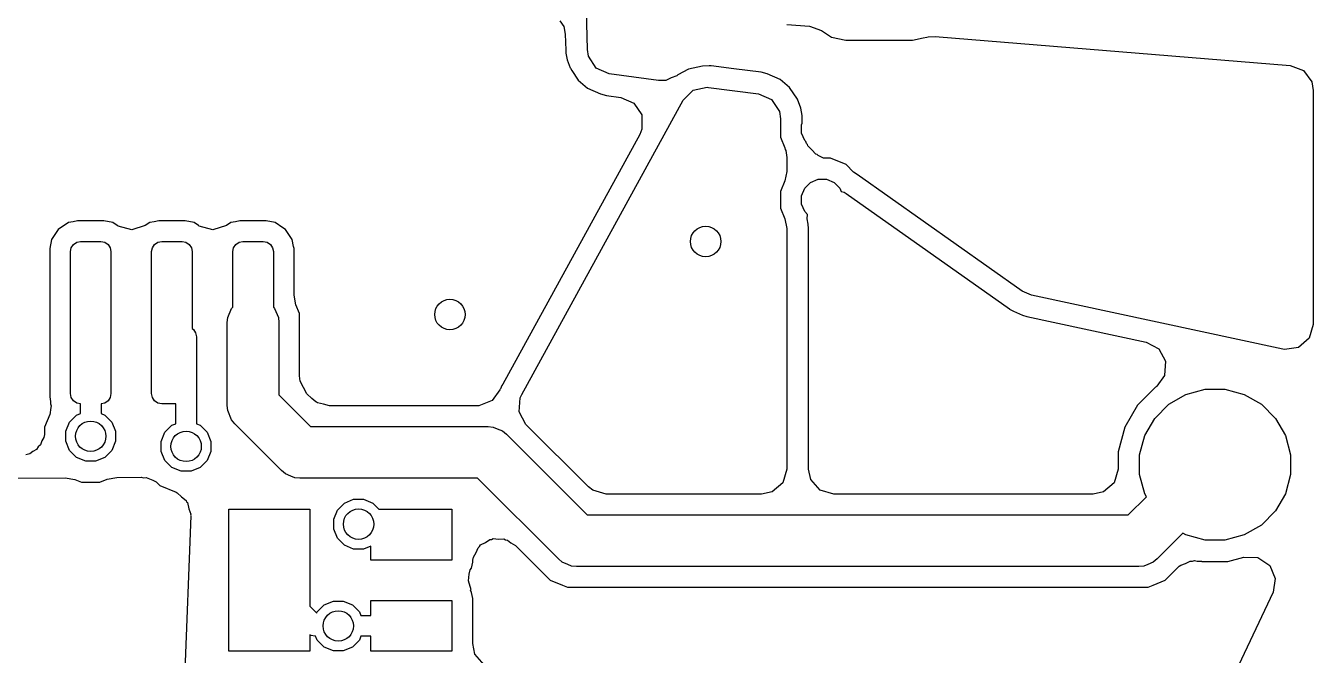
# Model space of a CAD drawing. Extents: x -27.9 to 25.2, y -6.7 to 48.3.
# Drawn here: x 18.8 to 25.15, y 7.53 to 10.64 of the extents above; entities that cross this region are included whole.
import ezdxf

# ---------------------------------------------------------------- set-up
doc = ezdxf.new("R2010")
doc.units = 0
doc.layers.add('BLACK', color=7, linetype='CONTINUOUS')

msp = doc.modelspace()

# ---------------------------------------------------------------- linework, layer by layer
at = {"layer": 'BLACK', "linetype": 'CONTINUOUS'}
for p, q in [((21.571747, 10.517462), (21.564332, 10.821502)), ((21.435716, 10.659752), (21.455901, 10.631508)), ((21.455901, 10.631508), (21.455958, 10.63119)), ((21.455958, 10.63119), (21.456061, 10.631045)), ((21.456061, 10.631045), (21.456086, 10.630488)), ((21.456086, 10.630488), (21.462753, 10.593777)), ((22.554332, 10.641502), (22.665958, 10.632407)), ((22.665958, 10.632407), (22.724779, 10.611919)), ((22.724779, 10.611919), (22.774868, 10.57845)), ((21.462753, 10.593777), (21.464678, 10.514865)), ((22.774868, 10.57845), (22.774872, 10.578449)), ((22.774872, 10.578449), (22.845482, 10.564404)), ((22.845482, 10.564404), (22.845485, 10.564403)), ((22.845485, 10.564403), (22.845487, 10.564403)), ((22.845487, 10.564403), (23.173177, 10.564403)), ((23.173177, 10.564403), (23.22664, 10.575038)), ((23.22664, 10.575038), (23.243794, 10.57845)), ((23.243794, 10.578451), (23.251319, 10.579947)), ((23.243794, 10.57845), (23.243794, 10.578451)), ((23.251319, 10.579947), (23.285572, 10.58192)), ((23.285572, 10.58192), (25.034273, 10.439434)), ((21.464678, 10.514865), (21.464678, 10.514856)), ((21.464678, 10.514856), (21.464679, 10.514851)), ((21.464679, 10.514851), (21.465415, 10.506915)), ((21.465415, 10.506915), (21.466022, 10.500362)), ((21.466022, 10.500362), (21.466026, 10.500332)), ((21.466026, 10.500332), (21.471396, 10.467146)), ((21.577121, 10.484256), (21.571747, 10.517462)), ((21.615535, 10.425894), (21.577121, 10.484256)), ((21.471396, 10.467146), (21.471397, 10.467142)), ((21.471397, 10.467142), (21.486549, 10.428226)), ((21.486549, 10.428226), (21.48766, 10.425373)), ((21.48766, 10.425373), (21.494847, 10.414454)), ((21.494847, 10.414454), (21.526073, 10.367012)), ((21.679404, 10.397565), (21.615535, 10.425894)), ((22.070643, 10.42145), (22.017617, 10.392629)), ((22.138945, 10.436169), (22.070643, 10.42145)), ((22.172196, 10.438035), (22.138945, 10.436169)), ((22.172209, 10.438035), (22.172196, 10.438035)), ((22.178749, 10.437379), (22.172209, 10.438035)), ((22.179449, 10.437299), (22.178749, 10.437379)), ((22.181662, 10.437047), (22.179449, 10.437299)), ((22.293869, 10.422723), (22.181662, 10.437047)), ((22.4285, 10.405536), (22.293869, 10.422723)), ((22.457864, 10.397417), (22.4285, 10.405536)), ((25.034273, 10.439434), (25.099488, 10.414371)), ((25.099488, 10.414371), (25.140803, 10.358026)), ((21.526073, 10.367012), (21.572108, 10.327994)), ((21.922158, 10.365363), (21.679404, 10.397565)), ((21.947061, 10.364584), (21.922158, 10.365363)), ((21.949981, 10.365667), (21.947061, 10.364584)), ((21.95745, 10.365748), (21.949981, 10.365667)), ((21.984522, 10.378471), (21.95745, 10.365748)), ((22.012574, 10.388869), (21.984522, 10.378471)), ((22.017617, 10.392629), (22.012574, 10.388869)), ((22.457885, 10.397409), (22.457864, 10.397417)), ((22.521885, 10.369396), (22.457885, 10.397409)), ((22.521886, 10.369395), (22.521885, 10.369396)), ((22.568109, 10.330606), (22.521886, 10.369395)), ((25.140803, 10.358026), (25.148198, 10.315828)), ((21.572108, 10.327994), (21.572109, 10.327994)), ((21.572109, 10.327994), (21.572111, 10.327992)), ((21.572111, 10.327992), (21.63598, 10.299663)), ((21.63598, 10.299663), (21.66532, 10.291395)), ((21.66532, 10.291395), (21.736917, 10.281898)), ((21.736917, 10.281898), (21.800786, 10.25357)), ((22.043706, 10.267446), (22.093205, 10.316752)), ((22.093205, 10.316752), (22.161507, 10.331471)), ((22.161507, 10.331471), (22.1681, 10.330809)), ((22.1681, 10.330809), (22.414935, 10.299298)), ((22.414935, 10.299298), (22.478941, 10.271282)), ((22.56811, 10.330605), (22.568109, 10.330606)), ((22.568112, 10.330603), (22.56811, 10.330605)), ((22.606812, 10.27243), (22.568112, 10.330603)), ((25.148198, 10.315828), (25.148039, 9.161936)), ((21.248124, 8.817166), (22.043706, 10.267446)), ((21.800786, 10.25357), (21.8392, 10.195208)), ((22.478941, 10.271282), (22.517641, 10.213109)), ((22.623527, 10.22919), (22.606812, 10.27243)), ((22.629118, 10.192377), (22.623527, 10.22919)), ((21.8392, 10.195208), (21.839964, 10.125343)), ((22.517641, 10.213109), (22.523232, 10.176296)), ((22.523232, 10.176296), (22.523232, 10.085508)), ((22.62733, 10.146791), (22.630332, 10.154039)), ((22.630216, 10.177825), (22.629118, 10.192377)), ((22.630331, 10.17631), (22.630216, 10.177825)), ((22.630332, 10.176296), (22.630331, 10.17631)), ((22.630332, 10.154039), (22.630332, 10.176296)), ((21.829328, 10.099337), (21.154225, 8.868678)), ((21.839964, 10.125343), (21.829328, 10.099337)), ((22.62733, 10.106213), (22.62733, 10.146791)), ((22.642859, 10.068723), (22.62733, 10.106213)), ((22.523232, 10.085508), (22.523233, 10.085502)), ((22.523233, 10.085502), (22.544892, 10.033214)), ((22.544892, 10.033214), (22.546518, 10.025037)), ((22.546518, 10.025037), (22.549309, 10.020695)), ((22.647333, 10.064249), (22.642859, 10.068723)), ((22.650796, 10.055091), (22.647333, 10.064249)), ((22.655667, 10.049469), (22.650796, 10.055091)), ((22.65758, 10.042275), (22.655667, 10.049469)), ((22.67824, 10.023419), (22.65758, 10.042275)), ((22.696551, 10.002287), (22.67824, 10.023419)), ((22.549309, 10.020695), (22.554332, 9.98576)), ((22.554332, 9.98576), (22.554332, 9.917246)), ((22.70369, 10.000191), (22.696551, 10.002287)), ((22.709187, 9.995174), (22.70369, 10.000191)), ((22.734937, 9.982602), (22.709187, 9.995174)), ((22.770328, 9.982602), (22.734937, 9.982602)), ((22.846078, 9.951225), (22.770328, 9.982602)), ((22.554332, 9.917246), (22.544893, 9.869794)), ((22.883591, 9.913712), (22.846078, 9.951225)), ((22.900385, 9.901824), (22.883591, 9.913712)), ((23.713556, 9.326209), (22.900385, 9.901824)), ((22.544893, 9.869794), (22.523233, 9.817502)), ((22.62733, 9.796791), (22.642859, 9.834281)), ((22.642859, 9.834281), (22.671553, 9.862975)), ((22.671553, 9.862975), (22.709043, 9.878504)), ((22.709043, 9.878504), (22.749621, 9.878504)), ((22.749621, 9.878504), (22.787111, 9.862975)), ((22.787111, 9.862975), (22.815805, 9.834281)), ((22.815805, 9.834281), (22.822515, 9.818082)), ((22.523233, 9.817502), (22.523232, 9.817497)), ((22.523232, 9.817497), (22.523232, 9.735508)), ((22.62733, 9.756213), (22.62733, 9.796791)), ((22.822515, 9.818082), (22.837173, 9.814618)), ((22.837173, 9.814618), (22.847459, 9.808071)), ((22.847459, 9.808071), (23.651668, 9.2388)), ((22.523232, 9.735508), (22.523233, 9.735502)), ((22.523233, 9.735502), (22.544892, 9.683214)), ((22.642859, 9.718723), (22.62733, 9.756213)), ((22.656228, 9.705354), (22.642859, 9.718723)), ((19.014979, 9.664774), (18.964673, 9.63116)), ((19.014983, 9.664776), (19.014979, 9.664774)), ((19.037167, 9.669188), (19.014983, 9.664776)), ((19.059351, 9.6736), (19.037167, 9.669188)), ((19.059352, 9.673601), (19.059351, 9.6736)), ((19.059353, 9.673601), (19.059352, 9.673601)), ((19.189314, 9.673601), (19.059353, 9.673601)), ((19.233673, 9.664778), (19.189314, 9.673601)), ((19.233679, 9.664776), (19.233673, 9.664778)), ((19.255441, 9.650235), (19.233679, 9.664776)), ((19.259163, 9.647843), (19.255441, 9.650235)), ((19.326543, 9.629358), (19.259163, 9.647843)), ((19.39322, 9.650235), (19.326543, 9.629358)), ((19.414981, 9.664776), (19.39322, 9.650235)), ((19.414985, 9.664778), (19.414981, 9.664776)), ((19.437169, 9.66919), (19.414985, 9.664778)), ((19.459353, 9.673602), (19.437169, 9.66919)), ((19.459354, 9.673603), (19.459353, 9.673602)), ((19.459355, 9.673603), (19.459354, 9.673603)), ((19.589316, 9.673603), (19.459355, 9.673603)), ((19.633675, 9.66478), (19.589316, 9.673603)), ((19.633681, 9.664778), (19.633675, 9.66478)), ((19.655443, 9.650237), (19.633681, 9.664778)), ((19.659162, 9.647846), (19.655443, 9.650237)), ((19.726542, 9.62936), (19.659162, 9.647846)), ((19.79322, 9.650236), (19.726542, 9.62936)), ((19.814978, 9.664774), (19.79322, 9.650236)), ((19.814984, 9.664777), (19.814978, 9.664774)), ((19.837168, 9.669189), (19.814984, 9.664777)), ((19.859352, 9.673601), (19.837168, 9.669189)), ((19.859353, 9.673602), (19.859352, 9.673601)), ((19.859354, 9.673602), (19.859353, 9.673602)), ((19.989315, 9.673602), (19.859354, 9.673602)), ((20.033674, 9.664779), (19.989315, 9.673602)), ((20.033677, 9.664778), (20.033674, 9.664779)), ((20.033678, 9.664778), (20.033677, 9.664778)), ((20.033679, 9.664777), (20.033678, 9.664778)), ((20.071808, 9.6393), (20.033679, 9.664777)), ((22.544892, 9.683214), (22.554332, 9.63576)), ((22.654199, 9.68267), (22.656228, 9.705354)), ((22.659374, 9.656656), (22.654199, 9.68267)), ((22.659374, 9.656649), (22.659374, 9.656656)), ((22.659375, 9.656647), (22.659374, 9.656649)), ((22.661432, 9.635761), (22.659375, 9.656647)), ((18.931054, 9.580844), (18.922231, 9.536487)), ((18.931055, 9.580847), (18.931054, 9.580844)), ((18.964673, 9.63116), (18.931055, 9.580847)), ((20.08399, 9.63116), (20.071808, 9.6393)), ((20.117258, 9.581371), (20.08399, 9.63116)), ((20.117607, 9.580849), (20.117258, 9.581371)), ((20.124332, 9.547034), (20.117607, 9.580849)), ((22.554332, 9.63576), (22.554332, 8.449602)), ((22.661432, 8.449602), (22.661432, 9.635761)), ((18.922231, 9.536487), (18.922231, 8.806524)), ((19.024331, 9.521501), (19.028137, 9.540635)), ((19.024331, 8.821501), (19.024331, 9.521501)), ((19.028137, 9.540635), (19.038976, 9.556856)), ((19.038976, 9.556856), (19.055197, 9.567695)), ((19.055197, 9.567695), (19.074331, 9.571501)), ((19.074331, 9.571501), (19.174331, 9.571501)), ((19.174331, 9.571501), (19.193465, 9.567695)), ((19.193465, 9.567695), (19.209686, 9.556856)), ((19.209686, 9.556856), (19.220525, 9.540635)), ((19.220525, 9.540635), (19.224331, 9.521501)), ((19.224331, 9.521501), (19.224331, 8.821501)), ((19.424333, 9.521503), (19.428139, 9.540637)), ((19.424333, 8.821503), (19.424333, 9.521503)), ((19.428139, 9.540637), (19.438978, 9.556858)), ((19.438978, 9.556858), (19.455199, 9.567697)), ((19.455199, 9.567697), (19.474333, 9.571503)), ((19.474333, 9.571503), (19.574333, 9.571503)), ((19.574333, 9.571503), (19.593467, 9.567697)), ((19.593467, 9.567697), (19.609688, 9.556858)), ((19.609688, 9.556858), (19.620527, 9.540637)), ((19.620527, 9.540637), (19.624333, 9.521503)), ((19.624333, 9.521503), (19.624333, 9.143345)), ((19.824332, 9.521502), (19.828138, 9.540636)), ((19.824332, 9.247656), (19.824332, 9.521502)), ((19.828138, 9.540636), (19.838977, 9.556857)), ((19.838977, 9.556857), (19.855198, 9.567696)), ((19.855198, 9.567696), (19.874332, 9.571502)), ((19.874332, 9.571502), (19.974332, 9.571502)), ((19.974332, 9.571502), (19.993466, 9.567696)), ((19.993466, 9.567696), (20.009687, 9.556857)), ((20.009687, 9.556857), (20.020526, 9.540636)), ((20.020526, 9.540636), (20.024332, 9.521502)), ((20.024332, 9.521502), (20.024332, 9.247656)), ((20.126431, 9.536481), (20.124332, 9.547034)), ((20.126431, 9.306924), (20.126431, 9.536481)), ((23.759217, 9.30617), (23.713556, 9.326209)), ((20.135869, 9.259472), (20.126431, 9.306924)), ((24.998057, 9.040705), (23.759217, 9.30617)), ((19.799772, 9.196278), (19.818735, 9.242059)), ((19.818735, 9.242059), (19.824332, 9.247656)), ((20.024332, 9.247656), (20.029929, 9.242059)), ((20.029929, 9.242059), (20.048892, 9.196278)), ((20.153432, 9.217073), (20.135869, 9.259472)), ((20.153432, 9.217072), (20.153432, 9.217073)), ((20.153432, 8.908744), (20.153432, 9.217072)), ((23.651668, 9.2388), (23.651686, 9.238788)), ((23.651686, 9.238788), (23.661041, 9.233497)), ((23.661041, 9.233497), (23.670516, 9.228138)), ((23.670516, 9.228138), (23.716177, 9.208099)), ((23.716177, 9.208099), (23.736776, 9.201447)), ((23.736776, 9.201447), (24.325108, 9.075377)), ((19.624333, 9.143345), (19.630253, 9.137425)), ((19.630253, 9.137425), (19.641265, 9.120944)), ((19.797332, 9.171502), (19.799772, 9.196278)), ((19.797332, 8.762485), (19.797332, 9.171502)), ((20.048892, 9.196278), (20.051332, 9.171502)), ((20.051332, 9.171502), (20.051332, 8.815091)), ((25.148039, 9.161936), (25.128345, 9.094899)), ((19.641265, 9.120944), (19.645132, 9.101504)), ((19.645132, 9.101504), (19.645132, 8.67316)), ((24.325108, 9.075377), (24.386534, 9.042082)), ((25.128345, 9.094899), (25.075535, 9.049152)), ((24.386534, 9.042082), (24.42021, 8.980864)), ((25.006375, 9.039218), (24.998057, 9.040705)), ((25.075535, 9.049152), (25.006375, 9.039218)), ((24.42021, 8.980864), (24.415442, 8.911157)), ((20.156266, 8.882386), (20.153432, 8.908744)), ((20.189751, 8.821063), (20.156266, 8.882386)), ((24.415442, 8.911157), (24.37707, 8.859087)), ((19.028137, 8.802367), (19.024331, 8.821501)), ((19.224331, 8.821501), (19.220525, 8.802367)), ((19.428139, 8.802369), (19.424333, 8.821503)), ((20.213492, 8.797322), (20.189751, 8.821063)), ((21.140473, 8.840649), (21.101742, 8.787021)), ((21.140977, 8.840418), (21.140473, 8.840649)), ((21.142136, 8.842951), (21.140977, 8.840418)), ((21.142651, 8.843663), (21.142136, 8.842951)), ((21.14329, 8.845471), (21.142651, 8.843663)), ((21.15074, 8.861744), (21.14329, 8.845471)), ((21.154225, 8.868678), (21.15074, 8.861744)), ((24.371389, 8.853281), (24.282559, 8.764451)), ((24.374618, 8.855758), (24.371389, 8.853281)), ((24.376721, 8.858613), (24.374618, 8.855758)), ((24.377133, 8.859024), (24.376721, 8.858613)), ((24.37707, 8.859087), (24.377133, 8.859024)), ((24.520826, 8.817957), (24.615385, 8.843294)), ((24.615385, 8.843294), (24.713279, 8.843294)), ((24.713279, 8.843294), (24.807838, 8.817957)), ((18.922231, 8.806524), (18.92692, 8.782949)), ((18.929252, 8.762262), (18.925698, 8.742978)), ((18.92692, 8.782949), (18.926542, 8.77061)), ((18.926542, 8.77061), (18.929252, 8.762262)), ((19.038976, 8.786146), (19.028137, 8.802367)), ((19.055197, 8.775307), (19.038976, 8.786146)), ((19.073531, 8.77166), (19.055197, 8.775307)), ((19.073531, 8.72316), (19.073531, 8.77166)), ((19.193465, 8.775307), (19.175131, 8.771661)), ((19.175131, 8.771661), (19.175131, 8.72316)), ((19.209686, 8.786146), (19.193465, 8.775307)), ((19.220525, 8.802367), (19.209686, 8.786146)), ((19.438978, 8.786148), (19.428139, 8.802369)), ((19.455199, 8.775309), (19.438978, 8.786148)), ((19.474333, 8.771503), (19.455199, 8.775309)), ((19.543532, 8.771503), (19.474333, 8.771503)), ((19.543532, 8.67316), (19.543532, 8.771503)), ((19.799772, 8.737709), (19.797332, 8.762485)), ((20.051332, 8.815091), (20.207519, 8.658903)), ((20.234134, 8.780688), (20.213492, 8.797322)), ((20.23673, 8.779926), (20.234134, 8.780688)), ((20.241746, 8.776171), (20.23673, 8.779926)), ((20.271732, 8.769648), (20.241746, 8.776171)), ((20.301173, 8.761003), (20.271732, 8.769648)), ((21.025745, 8.761003), (20.301173, 8.761003)), ((21.036705, 8.761488), (21.025745, 8.761003)), ((21.101742, 8.787021), (21.036705, 8.761488)), ((21.235683, 8.731187), (21.240667, 8.800879)), ((21.240667, 8.800879), (21.248124, 8.817166)), ((24.282557, 8.764448), (24.219745, 8.655658)), ((24.282559, 8.764451), (24.282557, 8.764448)), ((24.366824, 8.699788), (24.436046, 8.76901)), ((24.436046, 8.76901), (24.520826, 8.817957)), ((24.807838, 8.817957), (24.892618, 8.76901)), ((24.892618, 8.76901), (24.96184, 8.699788)), ((18.923075, 8.719066), (18.897232, 8.656675)), ((18.925216, 8.727199), (18.923075, 8.719066)), ((18.925698, 8.742978), (18.925216, 8.727199)), ((19.020398, 8.680948), (19.054886, 8.715436)), ((19.054886, 8.715436), (19.073531, 8.72316)), ((19.175131, 8.72316), (19.193778, 8.715436)), ((19.193778, 8.715436), (19.228266, 8.680948)), ((19.818735, 8.691928), (19.799772, 8.737709)), ((19.818736, 8.691927), (19.818735, 8.691928)), ((19.834529, 8.672682), (19.818736, 8.691927)), ((21.269168, 8.669864), (21.235683, 8.731187)), ((24.317877, 8.615008), (24.366824, 8.699788)), ((24.96184, 8.699788), (25.010787, 8.615008)), ((18.897232, 8.656675), (18.897232, 8.620888)), ((19.001734, 8.635888), (19.020398, 8.680948)), ((19.001734, 8.587116), (19.001734, 8.635888)), ((19.228266, 8.680948), (19.24693, 8.635888)), ((19.24693, 8.635888), (19.24693, 8.587116)), ((19.471734, 8.585888), (19.490398, 8.630948)), ((19.490398, 8.630948), (19.524886, 8.665436)), ((19.524886, 8.665436), (19.543532, 8.67316)), ((19.645132, 8.67316), (19.663778, 8.665436)), ((19.663778, 8.665436), (19.698266, 8.630948)), ((19.698266, 8.630948), (19.71693, 8.585888)), ((20.065111, 8.442101), (19.834529, 8.672682)), ((20.207519, 8.658903), (21.083131, 8.658903)), ((21.083131, 8.658903), (21.107907, 8.656463)), ((21.107907, 8.656463), (21.107908, 8.656463)), ((21.107908, 8.656463), (21.126871, 8.648608)), ((21.126871, 8.648608), (21.153688, 8.6375)), ((21.153688, 8.6375), (21.153689, 8.637499)), ((21.153689, 8.637499), (21.172934, 8.621706)), ((21.57711, 8.361921), (21.269168, 8.669864)), ((24.219745, 8.655658), (24.187232, 8.534313)), ((18.877547, 8.569895), (18.865371, 8.559346)), ((18.883051, 8.588641), (18.877547, 8.569895)), ((18.893147, 8.605369), (18.883051, 8.588641)), ((18.897232, 8.620888), (18.893147, 8.605369)), ((19.020398, 8.542056), (19.001734, 8.587116)), ((19.24693, 8.587116), (19.228266, 8.542056)), ((19.471734, 8.537116), (19.471734, 8.585888)), ((19.71693, 8.585888), (19.71693, 8.537116)), ((21.172934, 8.621706), (21.571138, 8.223502)), ((24.29254, 8.520449), (24.317877, 8.615008)), ((25.010787, 8.615008), (25.036124, 8.520449)), ((18.824743, 8.52414), (18.804236, 8.519608)), ((18.839507, 8.536934), (18.824743, 8.52414)), ((18.857046, 8.545549), (18.839507, 8.536934)), ((18.865371, 8.559346), (18.857046, 8.545549)), ((19.054886, 8.507568), (19.020398, 8.542056)), ((19.099946, 8.488904), (19.054886, 8.507568)), ((19.193778, 8.507568), (19.148718, 8.488904)), ((19.228266, 8.542056), (19.193778, 8.507568)), ((19.490398, 8.492056), (19.471734, 8.537116)), ((19.71693, 8.537116), (19.698266, 8.492056)), ((24.187232, 8.534313), (24.187232, 8.449602)), ((24.29254, 8.422555), (24.29254, 8.520449)), ((25.036124, 8.520449), (25.036124, 8.422555)), ((19.148718, 8.488904), (19.099946, 8.488904)), ((19.524886, 8.457568), (19.490398, 8.492056)), ((19.569946, 8.438904), (19.524886, 8.457568)), ((19.618718, 8.438904), (19.569946, 8.438904)), ((19.663778, 8.457568), (19.618718, 8.438904)), ((19.698266, 8.492056), (19.663778, 8.457568)), ((20.084356, 8.426307), (20.065111, 8.442101)), ((22.554332, 8.449602), (22.534647, 8.382563)), ((22.672638, 8.398091), (22.661432, 8.449602)), ((24.187232, 8.449602), (24.167547, 8.382563)), ((18.242898, 8.402293), (18.998311, 8.407329)), ((18.998311, 8.407329), (19.046588, 8.397894)), ((19.046588, 8.397894), (19.079159, 8.384402)), ((19.079159, 8.384402), (19.079161, 8.384402)), ((19.079161, 8.384402), (19.169504, 8.384402)), ((19.169504, 8.384402), (19.169505, 8.384402)), ((19.169505, 8.384402), (19.206171, 8.39959)), ((19.206171, 8.39959), (19.252791, 8.409026)), ((19.252791, 8.409026), (19.372652, 8.409825)), ((19.372652, 8.409825), (19.38488, 8.406322)), ((19.38488, 8.406322), (19.397554, 8.407468)), ((19.397554, 8.407468), (19.430848, 8.395757)), ((19.430848, 8.395757), (19.447708, 8.386958)), ((19.447708, 8.386958), (19.46569, 8.368976)), ((20.084357, 8.426306), (20.084356, 8.426307)), ((20.111174, 8.415199), (20.084357, 8.426306)), ((20.130137, 8.407343), (20.111174, 8.415199)), ((20.130138, 8.407343), (20.130137, 8.407343)), ((20.154914, 8.404903), (20.130138, 8.407343)), ((21.030525, 8.404903), (20.154914, 8.404903)), ((21.428729, 8.006699), (21.030525, 8.404903)), ((22.534647, 8.382563), (22.481843, 8.336808)), ((22.718393, 8.345287), (22.672638, 8.398091)), ((24.167547, 8.382563), (24.114743, 8.336808)), ((24.317877, 8.327996), (24.29254, 8.422555)), ((25.036124, 8.422555), (25.010787, 8.327996)), ((19.46569, 8.368976), (19.545521, 8.335909)), ((19.545521, 8.335909), (19.55038, 8.333373)), ((19.55038, 8.333373), (19.571756, 8.312786)), ((19.571756, 8.312786), (19.594864, 8.294164)), ((21.597752, 8.345287), (21.57711, 8.361921)), ((21.664791, 8.325602), (21.597752, 8.345287)), ((22.430332, 8.325602), (21.664791, 8.325602)), ((22.481843, 8.336808), (22.430332, 8.325602)), ((22.785432, 8.325602), (22.718393, 8.345287)), ((24.063232, 8.325602), (22.785432, 8.325602)), ((24.114743, 8.336808), (24.063232, 8.325602)), ((24.236726, 8.223502), (24.326421, 8.313198)), ((24.326421, 8.313198), (24.317877, 8.327996)), ((25.010787, 8.327996), (24.96184, 8.243216)), ((19.594864, 8.294164), (19.596643, 8.288817)), ((19.596643, 8.288817), (19.600705, 8.284905)), ((19.600705, 8.284905), (19.608375, 8.25357)), ((19.608375, 8.25357), (19.616929, 8.22787)), ((19.804332, 7.551502), (19.804332, 8.251502)), ((19.804332, 8.251502), (20.204332, 8.251502)), ((20.204332, 8.251502), (20.204332, 7.773344)), ((20.321734, 8.202689), (20.340398, 8.247749)), ((20.340398, 8.247749), (20.374886, 8.282237)), ((20.374886, 8.282237), (20.419946, 8.300901)), ((20.419946, 8.300901), (20.468718, 8.300901)), ((20.468718, 8.300901), (20.513778, 8.282237)), ((20.513778, 8.282237), (20.544513, 8.251502)), ((20.544513, 8.251502), (20.904332, 8.251502)), ((20.904332, 8.251502), (20.904332, 8.001502)), ((19.616916, 8.218678), (19.585949, 7.413555)), ((19.616929, 8.22787), (19.615773, 8.223345)), ((19.615773, 8.223345), (19.616916, 8.218678)), ((20.321734, 8.153917), (20.321734, 8.202689)), ((21.571138, 8.223502), (24.236726, 8.223502)), ((24.96184, 8.243216), (24.892618, 8.173994)), ((20.340398, 8.108857), (20.321734, 8.153917)), ((24.506027, 8.133592), (24.379135, 8.006699)), ((24.520826, 8.125047), (24.506027, 8.133592)), ((24.615385, 8.09971), (24.520826, 8.125047)), ((24.807838, 8.125047), (24.713279, 8.09971)), ((24.892618, 8.173994), (24.807838, 8.125047)), ((20.374886, 8.074369), (20.340398, 8.108857)), ((20.419946, 8.055705), (20.374886, 8.074369)), ((20.504332, 8.070457), (20.468718, 8.055705)), ((20.504332, 8.001502), (20.504332, 8.070457)), ((21.023382, 8.037936), (21.033172, 8.062186)), ((21.033172, 8.062186), (21.040792, 8.06758)), ((21.040792, 8.06758), (21.045522, 8.075632)), ((21.045522, 8.075632), (21.068857, 8.087444)), ((21.068857, 8.087444), (21.090202, 8.10255)), ((21.090202, 8.10255), (21.099529, 8.102968)), ((21.099529, 8.102968), (21.107862, 8.107185)), ((21.107862, 8.107185), (21.133878, 8.104505)), ((21.133878, 8.104505), (21.160002, 8.105674)), ((21.160002, 8.105674), (21.168385, 8.10095)), ((21.168385, 8.10095), (21.177364, 8.100025)), ((21.177364, 8.100025), (21.194953, 8.08598)), ((21.194953, 8.08598), (21.218102, 8.072935)), ((21.218102, 8.072935), (21.388757, 7.90228)), ((24.713279, 8.09971), (24.615385, 8.09971)), ((20.468718, 8.055705), (20.419946, 8.055705)), ((20.904332, 8.001502), (20.504332, 8.001502)), ((21.006431, 8.000591), (21.010138, 8.015385)), ((21.006432, 7.991447), (21.006431, 8.000591)), ((21.010138, 8.015385), (21.023382, 8.037936)), ((21.447974, 7.990906), (21.428729, 8.006699)), ((24.379135, 8.006699), (24.35989, 7.990906)), ((24.519519, 7.984613), (24.541009, 7.996346)), ((24.541009, 7.996346), (24.553504, 7.996049)), ((24.553504, 7.996049), (24.562532, 7.999086)), ((24.562532, 7.999086), (24.576805, 7.995494)), ((24.576805, 7.995494), (24.593416, 7.995098)), ((24.593416, 7.995098), (24.593465, 7.995463)), ((24.593465, 7.995463), (24.596867, 7.995015)), ((24.596867, 7.995015), (24.599464, 7.994954)), ((24.599464, 7.994954), (24.601521, 7.994402)), ((24.601521, 7.994402), (24.601525, 7.994402)), ((24.601525, 7.994402), (24.72714, 7.994402)), ((24.72714, 7.994402), (24.727143, 7.994402)), ((24.727143, 7.994402), (24.805883, 8.0155)), ((24.805883, 8.0155), (24.875729, 8.013837)), ((24.875729, 8.013837), (24.933592, 7.974675)), ((20.985461, 7.899278), (20.989158, 7.931633)), ((20.989158, 7.931633), (20.994385, 7.952503)), ((20.994385, 7.952503), (21.000508, 7.961665)), ((21.000508, 7.961665), (21.006432, 7.991447)), ((21.447975, 7.990905), (21.447974, 7.990906)), ((21.474792, 7.979798), (21.447975, 7.990905)), ((21.493755, 7.971942), (21.474792, 7.979798)), ((21.493756, 7.971942), (21.493755, 7.971942)), ((21.518532, 7.969502), (21.493756, 7.971942)), ((24.289332, 7.969502), (21.518532, 7.969502)), ((24.314108, 7.971942), (24.289332, 7.969502)), ((24.314109, 7.971942), (24.314108, 7.971942)), ((24.333072, 7.979798), (24.314109, 7.971942)), ((24.359889, 7.990905), (24.333072, 7.979798)), ((24.35989, 7.990906), (24.359889, 7.990905)), ((24.419107, 7.90228), (24.487392, 7.970566)), ((24.487392, 7.970566), (24.496311, 7.976802)), ((24.496311, 7.976802), (24.519519, 7.984613)), ((24.933592, 7.974675), (24.961096, 7.910446)), ((20.999588, 7.854175), (20.985461, 7.899278)), ((21.388757, 7.90228), (21.388762, 7.902278)), ((21.388762, 7.902278), (21.448298, 7.877617)), ((21.448298, 7.877617), (21.448299, 7.877617)), ((21.448299, 7.877617), (21.472958, 7.867403)), ((21.472958, 7.867403), (21.472959, 7.867403)), ((21.472959, 7.867403), (21.472961, 7.867402)), ((21.472961, 7.867402), (21.472962, 7.867402)), ((21.472962, 7.867402), (24.334901, 7.867402)), ((24.334901, 7.867402), (24.334902, 7.867402)), ((24.334902, 7.867402), (24.334903, 7.867402)), ((24.334903, 7.867402), (24.359565, 7.877618)), ((24.359565, 7.877618), (24.419107, 7.90228)), ((24.961096, 7.910446), (24.950063, 7.842698)), ((20.995835, 7.85262), (20.999588, 7.854175)), ((21.000505, 7.841343), (20.995835, 7.85262)), ((21.000508, 7.841339), (21.000505, 7.841343)), ((21.006431, 7.811556), (21.000508, 7.841339)), ((21.006431, 7.589523), (21.006431, 7.811556)), ((24.950063, 7.842698), (24.281419, 6.429302)), ((20.204332, 7.773344), (20.237858, 7.739818)), ((20.237858, 7.739818), (20.240398, 7.745948)), ((20.240398, 7.745948), (20.274886, 7.780436)), ((20.274886, 7.780436), (20.319946, 7.7991)), ((20.319946, 7.7991), (20.368718, 7.7991)), ((20.368718, 7.7991), (20.413778, 7.780436)), ((20.413778, 7.780436), (20.448266, 7.745948)), ((20.448266, 7.745948), (20.455989, 7.727302)), ((20.504332, 7.727302), (20.504332, 7.801502)), ((20.504332, 7.801502), (20.904332, 7.801502)), ((20.904332, 7.801502), (20.904332, 7.551502)), ((20.455989, 7.727302), (20.504332, 7.727302)), ((20.209891, 7.629569), (20.204332, 7.633284)), ((20.204332, 7.633284), (20.204332, 7.551502)), ((20.209892, 7.629569), (20.209891, 7.629569)), ((20.229332, 7.625702), (20.209892, 7.629569)), ((20.232675, 7.625702), (20.229332, 7.625702)), ((20.240398, 7.607056), (20.232675, 7.625702)), ((20.455989, 7.625702), (20.448266, 7.607056)), ((20.504332, 7.625702), (20.455989, 7.625702)), ((20.504332, 7.551502), (20.504332, 7.625702)), ((20.204332, 7.551502), (19.804332, 7.551502)), ((20.274886, 7.572568), (20.240398, 7.607056)), ((20.319946, 7.553904), (20.274886, 7.572568)), ((20.368718, 7.553904), (20.319946, 7.553904)), ((20.413778, 7.572568), (20.368718, 7.553904)), ((20.448266, 7.607056), (20.413778, 7.572568)), ((20.904332, 7.551502), (20.504332, 7.551502)), ((21.01787, 7.537507), (21.006431, 7.589523)), ((21.063862, 7.48491), (21.01787, 7.537507))]:
    msp.add_line(p, q, dxfattribs=at)
at = {"layer": 'BLACK'}
for centre in [(22.154332, 9.571502), (20.894332, 9.211502), (19.124332, 8.611502), (19.594332, 8.561502), (20.444332, 8.178303), (20.344332, 7.676502)]:
    msp.add_circle(centre, 0.075, dxfattribs=at)

doc.saveas('drawing.dxf')
